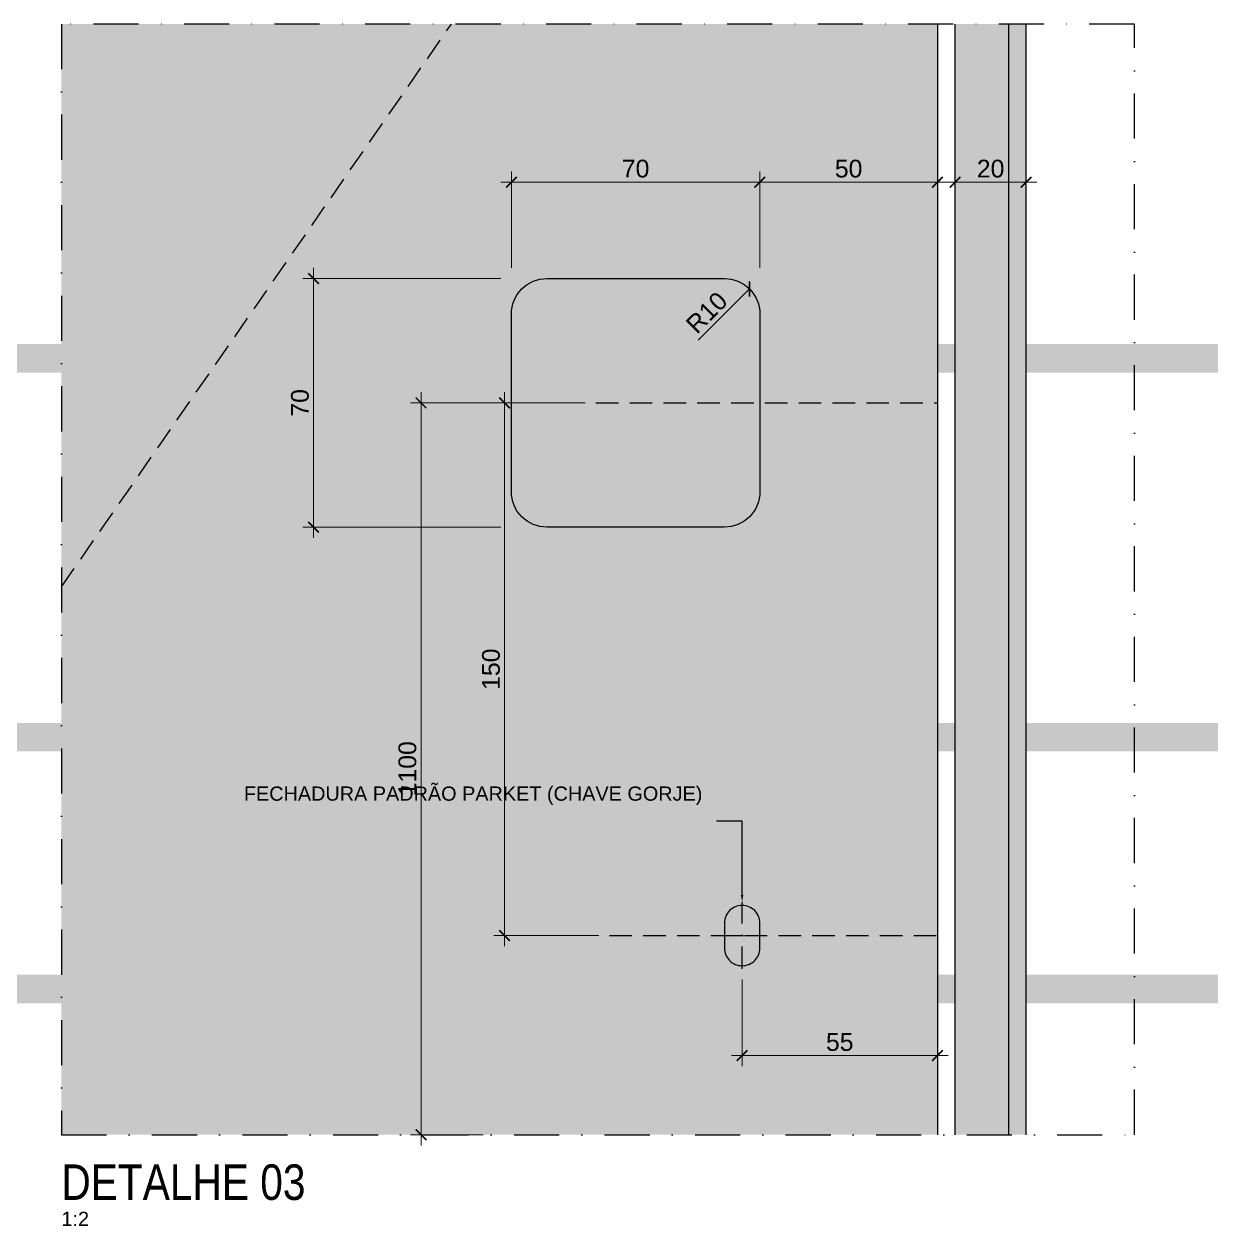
# Model space of a CAD drawing. Header units: millimetres. Extents: x -63251 to 507826, y 5339 to 217512.
# Drawn here: x 104518.6 to 104852.9, y 103623.2 to 103961.7 of the extents above; entities that cross this region are included whole.
import ezdxf
from ezdxf import colors
from ezdxf.entities.mleader import LeaderData, LeaderLine
from ezdxf.math import Vec2, Vec3

# ---------------------------------------------------------------- set-up
doc = ezdxf.new("R2010")
doc.units = ezdxf.units.MM
doc.header["$PDMODE"] = 3
doc.linetypes.add('TRAÇO 1-1', pattern=[9.525, 6.35, -3.175])
doc.linetypes.add('TRAÇO E PONTO 1-1', pattern=[25.4, 12.7, -6.35, 0, -6.35])
doc.layers.add('ARQ-COTA', color=12, linetype='Continuous', lineweight=9)
for name, color, linetype in [('COTAS', 9, 'Continuous'), ('FERRAGEM', 3, 'Continuous'), ('HACHURA', 21, 'Continuous'), ('LAYOUT', 4, 'Continuous'), ('MARCENARIA', 4, 'Continuous'), ('MARCENARIA . M', 4, 'Continuous'), ('PAREDE', 94, 'Continuous'), ('PROJEÇÃO', 8, 'Continuous'), ('TEXTO', 105, 'Continuous'), ('TEXTO TRAÇO PONTO', 105, 'TRAÇO E PONTO 1-1')]:
    doc.layers.add(name, color=color, linetype=linetype)
doc.styles.add('1-1', font='arial.ttf', dxfattribs={"height": 0.2})
doc.styles.add('PADRÃO', font='arial.ttf')
doc.styles.add('TITULO', font='swissck.ttf')
doc.dimstyles.new('1-2', dxfattribs={"dimscale": 2, "dimtxt": 2.5, "dimasz": 1.5, "dimexe": 1.5, "dimexo": 1.5, "dimtad": 1, "dimtxsty": 'PADRÃO', "dimblk": 'ARCHTICK', "dimcen": 2.5, "dimdle": 1.5, "dimclrd": 9, "dimclre": 9, "dimclrt": 6, "dimadec": 0, "dimazin": 0, "dimtfac": 1, "dimtmove": 0, "dimatfit": 3, "dimfxl": 1.25, "dimlwd": -1, "dimlwe": -1, "dimarcsym": 0})

# ---------------------------------------------------------------- blocks, each defined once
blk = doc.blocks.new('_ArchTick')
at = {"color": 0, "linetype": 'ByBlock', "const_width": 0.15}
blk.add_lwpolyline([(-0.5, -0.5), (0.5, 0.5)], dxfattribs=at)
blk = doc.blocks.new('*D1032')
at = {"layer": 'ARQ-COTA', "color": 9, "transparency": 16777216}
for p, q in [((104655.83, 103893.01), (104655.83, 103920.14)), ((104725.83, 103893.01), (104725.83, 103920.14)), ((104652.83, 103917.14), (104728.83, 103917.14))]:
    blk.add_line(p, q, dxfattribs=at)
at = {"layer": 'Defpoints', "color": 0, "transparency": 16777216}
for p in [(104725.83, 103917.14), (104655.83, 103890.01), (104725.83, 103890.01)]:
    blk.add_point(p, dxfattribs=at)
at = {"layer": 'ARQ-COTA', "color": 9, "transparency": 16777216, "xscale": 3, "yscale": 3, "zscale": 3, "rotation": 180}
blk.add_blockref('_ArchTick', (104655.83, 103917.14), dxfattribs=at)
at = {"layer": 'ARQ-COTA', "color": 9, "transparency": 16777216, "xscale": 3, "yscale": 3, "zscale": 3}
blk.add_blockref('_ArchTick', (104725.83, 103917.14), dxfattribs=at)
at = {"layer": 'ARQ-COTA', "color": 6, "transparency": 16777216, "insert": (104690.83, 103920.94), "char_height": 5, "attachment_point": 5, "style": 'PADRÃO'}
blk.add_mtext('70', dxfattribs=at)
blk = doc.blocks.new('*D1033')
at = {"layer": 'ARQ-COTA', "color": 9, "transparency": 16777216}
for p, q in [((104600.1, 103893.01), (104600.1, 103817.01)), ((104652.83, 103890.01), (104597.1, 103890.01)), ((104652.83, 103820.01), (104597.1, 103820.01))]:
    blk.add_line(p, q, dxfattribs=at)
at = {"layer": 'Defpoints', "color": 0, "transparency": 16777216}
for p in [(104655.83, 103890.01), (104600.1, 103820.01), (104655.83, 103820.01)]:
    blk.add_point(p, dxfattribs=at)
at = {"layer": 'ARQ-COTA', "color": 9, "transparency": 16777216, "xscale": 3, "yscale": 3, "zscale": 3}
for p, rotation in [((104600.1, 103890.01), 90), ((104600.1, 103820.01), 270)]:
    blk.add_blockref('_ArchTick', p, dxfattribs=dict(at, rotation=rotation))
at = {"layer": 'ARQ-COTA', "color": 6, "transparency": 16777216, "insert": (104596.3, 103855.01), "char_height": 5, "attachment_point": 5, "rotation": 90, "style": 'PADRÃO'}
blk.add_mtext('70', dxfattribs=at)
blk = doc.blocks.new('*D1034')
at = {"layer": 'ARQ-COTA', "color": 9, "transparency": 16777216}
for p, q in [((104725.83, 103893.01), (104725.83, 103920.14)), ((104775.83, 103891.04), (104775.83, 103920.14)), ((104722.83, 103917.14), (104778.83, 103917.14))]:
    blk.add_line(p, q, dxfattribs=at)
at = {"layer": 'Defpoints', "color": 0, "transparency": 16777216}
for p in [(104775.83, 103917.14), (104725.83, 103890.01), (104775.83, 103888.04)]:
    blk.add_point(p, dxfattribs=at)
at = {"layer": 'ARQ-COTA', "color": 9, "transparency": 16777216, "xscale": 3, "yscale": 3, "zscale": 3, "rotation": 180}
blk.add_blockref('_ArchTick', (104725.83, 103917.14), dxfattribs=at)
at = {"layer": 'ARQ-COTA', "color": 9, "transparency": 16777216, "xscale": 3, "yscale": 3, "zscale": 3}
blk.add_blockref('_ArchTick', (104775.83, 103917.14), dxfattribs=at)
at = {"layer": 'ARQ-COTA', "color": 6, "transparency": 16777216, "insert": (104750.83, 103920.94), "char_height": 5, "attachment_point": 5, "style": 'PADRÃO'}
blk.add_mtext('50', dxfattribs=at)
blk = doc.blocks.new('*D1035')
at = {"layer": 'ARQ-COTA', "color": 9, "transparency": 16777216}
blk.add_line((104708.46, 103872.63), (104722.9, 103887.08), dxfattribs=at)
at = {"layer": 'Defpoints', "color": 0, "transparency": 16777216}
for p in [(104722.9, 103887.08), (104715.83, 103880.01)]:
    blk.add_point(p, dxfattribs=at)
at = {"layer": 'ARQ-COTA', "color": 9, "transparency": 16777216, "xscale": 3, "yscale": 3, "zscale": 3, "rotation": 44.99999999899777}
blk.add_blockref('_ArchTick', (104722.9, 103887.08), dxfattribs=at)
at = {"layer": 'ARQ-COTA', "color": 6, "transparency": 16777216, "insert": (104710.87, 103880.43), "char_height": 5, "attachment_point": 5, "rotation": 45, "style": 'PADRÃO'}
blk.add_mtext('R10', dxfattribs=at)
blk = doc.blocks.new('*D1036')
at = {"layer": 'ARQ-COTA', "color": 9, "transparency": 16777216}
for p, q in [((104780.83, 103891.04), (104780.83, 103920.14)), ((104800.83, 103896.71), (104800.83, 103920.14)), ((104777.83, 103917.14), (104803.83, 103917.14))]:
    blk.add_line(p, q, dxfattribs=at)
at = {"layer": 'Defpoints', "color": 0, "transparency": 16777216}
for p in [(104800.83, 103917.14), (104800.83, 103893.71), (104780.83, 103888.04)]:
    blk.add_point(p, dxfattribs=at)
at = {"layer": 'ARQ-COTA', "color": 9, "transparency": 16777216, "xscale": 3, "yscale": 3, "zscale": 3, "rotation": 180}
blk.add_blockref('_ArchTick', (104780.83, 103917.14), dxfattribs=at)
at = {"layer": 'ARQ-COTA', "color": 9, "transparency": 16777216, "xscale": 3, "yscale": 3, "zscale": 3}
blk.add_blockref('_ArchTick', (104800.83, 103917.14), dxfattribs=at)
at = {"layer": 'ARQ-COTA', "color": 6, "transparency": 16777216, "insert": (104790.83, 103920.94), "char_height": 5, "attachment_point": 5, "style": 'PADRÃO'}
blk.add_mtext('20', dxfattribs=at)
blk = doc.blocks.new('*D1037')
at = {"layer": 'ARQ-COTA', "color": 9, "transparency": 16777216}
for p, q in [((104720.83, 103692.6), (104720.83, 103668.21)), ((104775.83, 103673.6), (104775.83, 103668.21)), ((104717.83, 103671.21), (104778.83, 103671.21))]:
    blk.add_line(p, q, dxfattribs=at)
at = {"layer": 'Defpoints', "color": 0, "transparency": 16777216}
for p in [(104720.83, 103695.6), (104775.83, 103676.6), (104775.83, 103671.21)]:
    blk.add_point(p, dxfattribs=at)
at = {"layer": 'ARQ-COTA', "color": 9, "transparency": 16777216, "xscale": 3, "yscale": 3, "zscale": 3, "rotation": 180}
blk.add_blockref('_ArchTick', (104720.83, 103671.21), dxfattribs=at)
at = {"layer": 'ARQ-COTA', "color": 9, "transparency": 16777216, "xscale": 3, "yscale": 3, "zscale": 3}
blk.add_blockref('_ArchTick', (104775.83, 103671.21), dxfattribs=at)
at = {"layer": 'ARQ-COTA', "color": 6, "transparency": 16777216, "insert": (104748.33, 103675.01), "char_height": 5, "attachment_point": 5, "style": 'PADRÃO'}
blk.add_mtext('55', dxfattribs=at)
blk = doc.blocks.new('*D1038')
at = {"layer": 'ARQ-COTA', "color": 9, "transparency": 16777216}
for p, q in [((104653.91, 103702.01), (104653.91, 103858.01)), ((104676.64, 103855.01), (104650.91, 103855.01)), ((104680.44, 103705.01), (104650.91, 103705.01))]:
    blk.add_line(p, q, dxfattribs=at)
at = {"layer": 'Defpoints', "color": 0, "transparency": 16777216}
for p in [(104653.91, 103855.01), (104679.64, 103855.01), (104683.44, 103705.01)]:
    blk.add_point(p, dxfattribs=at)
at = {"layer": 'ARQ-COTA', "color": 9, "transparency": 16777216, "xscale": 3, "yscale": 3, "zscale": 3}
for p, rotation in [((104653.91, 103855.01), 90), ((104653.91, 103705.01), 270)]:
    blk.add_blockref('_ArchTick', p, dxfattribs=dict(at, rotation=rotation))
at = {"layer": 'ARQ-COTA', "color": 6, "transparency": 16777216, "insert": (104650.11, 103780.01), "char_height": 5, "attachment_point": 5, "rotation": 90, "style": 'PADRÃO'}
blk.add_mtext('150', dxfattribs=at)
blk = doc.blocks.new('*D1039')
at = {"layer": 'ARQ-COTA', "color": 9, "transparency": 16777216}
for p, q in [((104630.38, 103858.01), (104630.38, 103645.94)), ((104676.64, 103855.01), (104627.38, 103855.01)), ((104647.9, 103648.94), (104627.38, 103648.94))]:
    blk.add_line(p, q, dxfattribs=at)
at = {"layer": 'Defpoints', "color": 0, "transparency": 16777216}
for p in [(104679.64, 103855.01), (104630.38, 103648.94), (104650.9, 103648.94)]:
    blk.add_point(p, dxfattribs=at)
at = {"layer": 'ARQ-COTA', "color": 9, "transparency": 16777216, "xscale": 3, "yscale": 3, "zscale": 3}
for p, rotation in [((104630.38, 103855.01), 90), ((104630.38, 103648.94), 270)]:
    blk.add_blockref('_ArchTick', p, dxfattribs=dict(at, rotation=rotation))
at = {"layer": 'ARQ-COTA', "color": 6, "transparency": 16777216, "insert": (104626.57, 103751.97), "char_height": 5, "attachment_point": 5, "rotation": 90, "style": 'PADRÃO'}
blk.add_mtext('1100', dxfattribs=at)

msp = doc.modelspace()

# ---------------------------------------------------------------- texts
at = {"layer": 'TEXTO', "color": 1, "insert": (104529.095, 103630.437), "char_height": 10, "width": 220.061, "attachment_point": 7, "style": 'TITULO'}
msp.add_mtext('DETALHE 03', dxfattribs=at)
at = {"layer": 'TEXTO', "insert": (104529.095, 103627.237), "char_height": 4, "width": 48, "attachment_point": 1, "style": 'PADRÃO'}
msp.add_mtext('1:2', dxfattribs=at)

# ---------------------------------------------------------------- dimensions: what is measured, and where the dimension line sits
at = {"layer": 'ARQ-COTA'}
for base, p1, p2, picture, middle in [((104725.832, 103917.136), (104655.832, 103890.01), (104725.832, 103890.01), '*D1032', (104690.832, 103920.939)), ((104775.832, 103917.136), (104725.832, 103890.01), (104775.832, 103888.036), '*D1034', (104750.832, 103920.939)), ((104800.832, 103917.136), (104780.832, 103888.036), (104800.832, 103893.715), '*D1036', (104790.832, 103920.939)), ((104775.832, 103671.213), (104720.832, 103695.601), (104775.832, 103676.601), '*D1037', (104748.332, 103675.005))]:
    dim = msp.add_linear_dim(base=base, p1=p1, p2=p2, dimstyle='1-2', dxfattribs=at)
    dim.commit()
    dim.dimension.update_dxf_attribs({"geometry": picture, "text_midpoint": middle})

# ---------------------------------------------------------------- leaders
at = {"layer": 'COTAS', "ltscale": 0.4}
ml = msp.add_multileader_mtext('Standard', dxfattribs=at)
ml.set_content('BIT 5x5mm', color=105, style='1-1')
ml.set_leader_properties(color=256, linetype='ByLayer', lineweight=-1)
ml.build(insert=Vec2(0, 0))
ml.multileader.update_dxf_attribs({"text_left_attachment_type": 2, "text_right_attachment_type": 2, "dogleg_length": 0.36, "arrow_head_size": 2, "scale": 20})
ctx = ml.context
ctx.base_point, ctx.scale, ctx.arrow_head_size, ctx.landing_gap_size, ctx.plane_origin = Vec3(103907.496, 103892.52), 20, 2, 4, Vec3(103838.52, 103914.309)
ctx.left_attachment, ctx.right_attachment = 2, 2
notes = []
notes.append((ctx, [(0, (1, 1, 0), (103897.437, 103892.52), (1, 0), 10.059, [(0, [(103897.452, 103874.477)], 0, [])])]))
ctx.mtext.insert, ctx.mtext.width, ctx.mtext.flow_direction = Vec3(103911.496, 103894.554), 80.51012, 5
ml = msp.add_multileader_mtext('Standard', dxfattribs=at)
ml.set_content('BIT 5x5mm', color=105, style='1-1')
ml.set_leader_properties(color=256, linetype='ByLayer', lineweight=-1)
ml.build(insert=Vec2(0, 0))
ml.multileader.update_dxf_attribs({"text_left_attachment_type": 2, "text_right_attachment_type": 2, "dogleg_length": 0.36, "arrow_head_size": 2, "scale": 20})
ctx = ml.context
ctx.base_point, ctx.scale, ctx.arrow_head_size, ctx.landing_gap_size, ctx.plane_origin = Vec3(104328.909, 103892.519), 20, 2, 4, Vec3(104433.68, 103914.308)
ctx.left_attachment, ctx.right_attachment = 2, 2
notes.append((ctx, [(0, (1, 1, 0), (104374.763, 103892.519), (-1, 0), 10.059, [(0, [(104374.748, 103874.477)], 0, [])])]))
ctx.mtext.insert, ctx.mtext.width, ctx.mtext.flow_direction = Vec3(104332.909, 103894.553), 80.51012, 5
ml = msp.add_multileader_mtext('Standard', dxfattribs=at)
ml.set_content('PUXADOR CAVA', color=105, style='1-1')
ml.set_leader_properties(color=256, linetype='ByLayer', lineweight=-1)
ml.build(insert=Vec2(0, 0))
ml.multileader.update_dxf_attribs({"text_left_attachment_type": 2, "text_right_attachment_type": 2, "dogleg_length": 0.36, "arrow_head_size": 2, "scale": 20})
ctx = ml.context
ctx.base_point, ctx.scale, ctx.arrow_head_size, ctx.landing_gap_size, ctx.plane_origin = Vec3(103945.521, 103794.397), 20, 2, 4, Vec3(104063.619, 103739.858)
ctx.left_attachment, ctx.right_attachment = 2, 2
notes.append((ctx, [(0, (1, 1, 0), (104004.702, 103794.397), (-1, 0), 7.2, [(0, [(104004.687, 103739.463)], 0, [])])]))
ctx.mtext.insert, ctx.mtext.width, ctx.mtext.flow_direction = Vec3(103949.521, 103796.466), 80.51012, 5
ml = msp.add_multileader_mtext('Standard', dxfattribs=at)
ml.set_content('PIVÔ LATERAL CIR-16 ECLISSE', color=105, style='1-1')
ml.set_leader_properties(color=256, linetype='ByLayer', lineweight=-1)
ml.build(insert=Vec2(0, 0))
ml.multileader.update_dxf_attribs({"text_left_attachment_type": 2, "text_right_attachment_type": 2, "dogleg_length": 0.36, "arrow_head_size": 2, "scale": 20})
ctx = ml.context
ctx.base_point, ctx.scale, ctx.arrow_head_size, ctx.landing_gap_size, ctx.plane_origin = Vec3(104207.905, 103787.792), 20, 2, 4, Vec3(104340.339, 103727.458)
ctx.left_attachment, ctx.right_attachment = 2, 2
notes.append((ctx, [(0, (1, 1, 0), (104281.422, 103787.792), (-1, 0), 7.2, [(0, [(104281.407, 103727.063)], 0, [])])]))
ctx.mtext.insert, ctx.mtext.width, ctx.mtext.flow_direction = Vec3(104211.905, 103793.698), 80.51012, 5
ml = msp.add_multileader_mtext('Standard', dxfattribs=at)
ml.set_content('Bit 5 x 5 mm ', color=105, style='1-1')
ml.set_leader_properties(color=256, linetype='ByLayer', lineweight=-1)
ml.build(insert=Vec2(0, 0))
ml.multileader.update_dxf_attribs({"text_left_attachment_type": 2, "text_right_attachment_type": 2, "dogleg_length": 0.36, "arrow_head_size": 2, "scale": 20})
ctx = ml.context
ctx.base_point, ctx.scale, ctx.arrow_head_size, ctx.landing_gap_size, ctx.plane_origin = Vec3(104381.773, 103662.456), 20, 2, 4, Vec3(104315.656, 103691.205)
ctx.left_attachment, ctx.right_attachment = 2, 2
notes.append((ctx, [(0, (1, 1, 0), (104374.573, 103662.456), (1, 0), 7.2, [(0, [(104374.588, 103691.6)], 0, [])])]))
ctx.mtext.insert, ctx.mtext.width, ctx.mtext.flow_direction = Vec3(104385.773, 103664.49), 80.51012, 5
ml = msp.add_multileader_mtext('Standard', dxfattribs=at)
ml.set_content('ACABAMENTO EM {\\fArial|b1|i0|c0|p34;LÂMINAS NATURAIS DE CARVALHO EUROPEU}', color=105, style='1-1')
ml.set_leader_properties(color=256, linetype='ByLayer', lineweight=-1)
ml.build(insert=Vec2(0, 0))
ml.multileader.update_dxf_attribs({"text_left_attachment_type": 2, "text_right_attachment_type": 2, "dogleg_length": 0.36, "arrow_head_size": 2, "scale": 20})
ctx = ml.context
ctx.base_point, ctx.scale, ctx.arrow_head_size, ctx.landing_gap_size, ctx.plane_origin = Vec3(103837.999, 103659.344), 20, 2, 4, Vec3(103893.997, 103689.083)
ctx.left_attachment, ctx.right_attachment = 2, 2
notes.append((ctx, [(1, (1, 1, 0), (103952.929, 103659.344), (-1, 0), 7.2, [(0, [(103952.929, 103689.478)], 0, [])])]))
ctx.mtext.insert, ctx.mtext.width, ctx.mtext.flow_direction = Vec3(103841.999, 103665.264), 104.28206, 5
for ctx, leaders in notes:
    for number, flags, end, landing, length, lines in leaders:
        leader = LeaderData()
        leader.index, (leader.has_last_leader_line, leader.has_dogleg_vector, leader.attachment_direction) = number, flags
        leader.last_leader_point, leader.dogleg_vector, leader.dogleg_length = Vec3(end), Vec3(landing), length
        for number, points, colour, breaks in lines:
            line = LeaderLine()
            line.index, line.vertices, line.color, line.breaks = number, Vec3.list(points), colors.encode_raw_color(colour), breaks
            leader.lines.append(line)
        ctx.leaders.append(leader)

# ---------------------------------------------------------------- next in the draw order: leaders
ml = msp.add_multileader_mtext('Standard', dxfattribs=at)
ml.set_content('{\\fArial|b1|i0|c0|p34;REFORÇO NO VÃO DA PORTA PARA INSTALAÇÃO DE CORTA LUZ}', color=105, style='1-1')
ml.set_leader_properties(color=256, linetype='ByLayer', lineweight=-1)
ml.build(insert=Vec2(0, 0))
ml.multileader.update_dxf_attribs({"text_left_attachment_type": 2, "text_right_attachment_type": 2, "dogleg_length": 0.36, "arrow_head_size": 2, "scale": 20})
ctx = ml.context
ctx.base_point, ctx.scale, ctx.arrow_head_size, ctx.landing_gap_size, ctx.plane_origin = Vec3(104970.816, 103862.726), 20, 2, 4, Vec3(105067.752, 103860.492)
ctx.left_attachment, ctx.right_attachment, ctx.text_align_type = 2, 2, 1
notes = []
notes.append((ctx, [(1, (1, 1, 0), (104963.616, 103862.726), (1, 0), 7.2, [(1, [(104963.616, 103786.927)], 0, [])])]))
ctx.mtext.insert, ctx.mtext.width, ctx.mtext.alignment, ctx.mtext.flow_direction = Vec3(105024.428, 103869.548), 101.4372, 2, 5
ctx.mtext.has_bg_fill, ctx.mtext.bg_color, ctx.mtext.bg_scale_factor, ctx.mtext.bg_transparency, ctx.mtext.use_window_bg_color = 1, -1023563609, 1.5, 0, 0
ml = msp.add_multileader_mtext('Standard', dxfattribs=at)
ml.set_content('{\\fArial|b1|i0|c0|p34;GAXETA COM COR CARVALHO EUROPEU}', color=105, style='1-1')
ml.set_leader_properties(color=256, linetype='ByLayer', lineweight=-1)
ml.build(insert=Vec2(0, 0))
ml.multileader.update_dxf_attribs({"text_left_attachment_type": 2, "text_right_attachment_type": 2, "dogleg_length": 0.36, "arrow_head_size": 2, "scale": 20})
ctx = ml.context
ctx.base_point, ctx.scale, ctx.arrow_head_size, ctx.landing_gap_size, ctx.plane_origin = Vec3(104370.544, 103754.101), 20, 2, 4, Vec3(104297.228, 103757.043)
ctx.left_attachment, ctx.right_attachment, ctx.text_align_type = 2, 2, 1
notes.append((ctx, [(0, (1, 1, 0), (104363.344, 103754.101), (1, 0), 7.2, [(0, [(104352.248, 103703.478)], 0, [])])]))
ctx.mtext.insert, ctx.mtext.width, ctx.mtext.alignment, ctx.mtext.flow_direction = Vec3(104397.117, 103762.904), 49.71295, 2, 5
ctx.mtext.has_bg_fill, ctx.mtext.bg_color, ctx.mtext.bg_scale_factor, ctx.mtext.bg_transparency, ctx.mtext.use_window_bg_color = 1, -1023563609, 1.5, 0, 0
for ctx, leaders in notes:
    for number, flags, end, landing, length, lines in leaders:
        leader = LeaderData()
        leader.index, (leader.has_last_leader_line, leader.has_dogleg_vector, leader.attachment_direction) = number, flags
        leader.last_leader_point, leader.dogleg_vector, leader.dogleg_length = Vec3(end), Vec3(landing), length
        for number, points, colour, breaks in lines:
            line = LeaderLine()
            line.index, line.vertices, line.color, line.breaks = number, Vec3.list(points), colors.encode_raw_color(colour), breaks
            leader.lines.append(line)
        ctx.leaders.append(leader)

# ---------------------------------------------------------------- next in the draw order: hatches: boundary and pattern name
at = {"layer": 'HACHURA', "true_color": 0xba9673}
h = msp.add_hatch(color=33, dxfattribs=at)
h.dxf.hatch_style = 1
h.paths.add_polyline_path([(104529.095, 103648.937), (104775.832, 103648.937), (104775.832, 103961.684), (104529.095, 103961.684)])
h = msp.add_hatch(color=33, dxfattribs=at)
h.dxf.hatch_style = 1
h.paths.add_polyline_path([(104780.832, 103648.937), (104800.832, 103648.937), (104800.832, 103961.684), (104780.832, 103961.684)])

# ---------------------------------------------------------------- next in the draw order: linework, layer by layer
at = {"layer": 'FERRAGEM'}
msp.add_lwpolyline([(104720.832, 103696.51), (104720.832, 103696.51, 0.4142136), (104725.832, 103701.51), (104725.832, 103708.51, 0.4142136), (104720.832, 103713.51), (104720.832, 103713.51, 0.4142136), (104715.832, 103708.51), (104715.832, 103701.51, 0.4142136)], format="xyb", close=True, dxfattribs=at)
at = {"layer": 'LAYOUT', "color": 10, "linetype": 'TRAÇO E PONTO 1-1', "ltscale": 0.5}
for p, q in [((104720.832, 103695.601), (104720.832, 103714.419)), ((104714.865, 103705.01), (104726.8, 103705.01))]:
    msp.add_line(p, q, dxfattribs=at)
at = {"layer": 'MARCENARIA'}
for points in [[(104780.832, 103648.937), (104780.832, 103961.684)], [(104795.832, 103961.684), (104795.832, 103648.937)]]:
    msp.add_lwpolyline(points, dxfattribs=at)
at = {"layer": 'MARCENARIA . M'}
msp.add_lwpolyline([(104775.832, 103961.684), (104775.832, 103648.937)], dxfattribs=at)
msp.add_lwpolyline([(104715.832, 103820.01), (104665.832, 103820.01, -0.4142136), (104655.832, 103830.01), (104655.832, 103880.01, -0.4142136), (104665.832, 103890.01), (104715.832, 103890.01, -0.4142136), (104725.832, 103880.01), (104725.832, 103830.01, -0.4142136)], format="xyb", close=True, dxfattribs=at)
at = {"layer": 'PAREDE'}
msp.add_line((104800.832, 103648.937), (104800.832, 103961.684), dxfattribs=at)
at = {"layer": 'PAREDE', "color": 10, "linetype": 'TRAÇO 1-1'}
for p, q in [((104679.637, 103855.01), (104775.832, 103855.01)), ((104683.442, 103705.01), (104775.832, 103705.01))]:
    msp.add_line(p, q, dxfattribs=at)
at = {"layer": 'PROJEÇÃO', "color": 21, "linetype": 'TRAÇO 1-1'}
msp.add_lwpolyline([(104529.095, 103803.174), (104638.924, 103961.684)], dxfattribs=at)
at = {"layer": 'TEXTO TRAÇO PONTO'}
msp.add_lwpolyline([(104831.323, 103648.937), (104831.323, 103961.684), (104529.095, 103961.684), (104529.095, 103648.937)], close=True, dxfattribs=at)

# ---------------------------------------------------------------- next in the draw order: dimensions: what is measured, and where the dimension line sits
at = {"layer": 'ARQ-COTA'}
dim = msp.add_linear_dim(base=(104600.104, 103820.01), p1=(104655.832, 103890.01), p2=(104655.832, 103820.01), angle=90, dimstyle='1-2', dxfattribs=at)
dim.commit()
dim.dimension.update_dxf_attribs({"geometry": '*D1033', "text_midpoint": (104596.301, 103855.01)})
dim = msp.add_radius_dim(center=(104715.832, 103880.01), mpoint=(104722.903, 103887.081), dimstyle='1-2', dxfattribs=at)
dim.commit()
dim.dimension.update_dxf_attribs({"geometry": '*D1035', "text_midpoint": (104713.559, 103877.736), "dimtype": 164})
for base, p1, p2, text, picture, middle in [((104630.377, 103648.937), (104679.637, 103855.01), (104650.904, 103648.937), '1100', '*D1039', (104626.574, 103751.973)), ((104653.909, 103855.01), (104683.442, 103705.01), (104679.637, 103855.01), '150', '*D1038', (104650.107, 103780.01))]:
    dim = msp.add_linear_dim(base=base, p1=p1, p2=p2, angle=90, text=text, dimstyle='1-2', dxfattribs=at)
    dim.commit()
    dim.dimension.update_dxf_attribs({"geometry": picture, "text_midpoint": middle})

# ---------------------------------------------------------------- next in the draw order: leaders
at = {"layer": 'COTAS', "ltscale": 0.4}
ml = msp.add_multileader_mtext('Standard', dxfattribs=at)
ml.set_content('\\pxt3;{\\C10;FECHADURA PADRÃO PARKET (CHAVE GORJE)}', color=105, style='1-1')
ml.set_leader_properties(color=256, linetype='ByLayer', lineweight=-1)
ml.build(insert=Vec2(0, 0))
ml.multileader.update_dxf_attribs({"text_left_attachment_type": 2, "text_right_attachment_type": 2, "dogleg_length": 0.36, "arrow_head_size": 2, "scale": 20})
ctx = ml.context
ctx.base_point, ctx.scale, ctx.arrow_head_size, ctx.landing_gap_size, ctx.plane_origin = Vec3(104646.418, 103737.224), 20, 2, 4, Vec3(104744.749, 103755.562)
ctx.left_attachment, ctx.right_attachment, ctx.text_align_type = 2, 2, 2
notes = []
notes.append((ctx, [(0, (1, 1, 0), (104720.832, 103737.224), (-1, 0), 7.2, [(0, [(104720.832, 103714.419)], 0, [])])]))
ctx.mtext.insert, ctx.mtext.width, ctx.mtext.alignment, ctx.mtext.flow_direction = Vec3(104709.632, 103746.986), 65.78421, 3, 5
for ctx, leaders in notes:
    for number, flags, end, landing, length, lines in leaders:
        leader = LeaderData()
        leader.index, (leader.has_last_leader_line, leader.has_dogleg_vector, leader.attachment_direction) = number, flags
        leader.last_leader_point, leader.dogleg_vector, leader.dogleg_length = Vec3(end), Vec3(landing), length
        for number, points, colour, breaks in lines:
            line = LeaderLine()
            line.index, line.vertices, line.color, line.breaks = number, Vec3.list(points), colors.encode_raw_color(colour), breaks
            leader.lines.append(line)
        ctx.leaders.append(leader)

# ---------------------------------------------------------------- next in the draw order: leaders
ml = msp.add_multileader_mtext('Standard', dxfattribs=at)
ml.set_content('{\\fArial|b1|i0|c0|p34;MODELO DE PERFIL PARA TRANSIÇÃO DE FORRO SOBMEDIDA (\\C10;SOB RESPONSABILIADE DA OBRA\\C105;)}', color=105, style='1-1')
ml.set_leader_properties(color=256, linetype='ByLayer', lineweight=-1)
ml.build(insert=Vec2(0, 0))
ml.multileader.update_dxf_attribs({"text_left_attachment_type": 2, "text_right_attachment_type": 2, "dogleg_length": 0.36, "arrow_head_size": 2, "scale": 20})
ctx = ml.context
ctx.base_point, ctx.scale, ctx.arrow_head_size, ctx.landing_gap_size, ctx.plane_origin = Vec3(104996.936, 103675.452), 20, 2, 4, Vec3(105146.918, 103746.105)
ctx.left_attachment, ctx.right_attachment, ctx.text_align_type = 2, 2, 1
notes = []
notes.append((ctx, [(0, (1, 1, 0), (105080.802, 103675.452), (-1, 0), 7.2, [(0, [(105113.321, 103738.278)], 0, [])])]))
ctx.mtext.insert, ctx.mtext.width, ctx.mtext.alignment, ctx.mtext.flow_direction = Vec3(105035.269, 103691.968), 68.57469, 2, 5
ctx.mtext.has_bg_fill, ctx.mtext.bg_color, ctx.mtext.bg_scale_factor, ctx.mtext.bg_transparency, ctx.mtext.use_window_bg_color = 1, -1023563609, 1.5, 0, 0
for ctx, leaders in notes:
    for number, flags, end, landing, length, lines in leaders:
        leader = LeaderData()
        leader.index, (leader.has_last_leader_line, leader.has_dogleg_vector, leader.attachment_direction) = number, flags
        leader.last_leader_point, leader.dogleg_vector, leader.dogleg_length = Vec3(end), Vec3(landing), length
        for number, points, colour, breaks in lines:
            line = LeaderLine()
            line.index, line.vertices, line.color, line.breaks = number, Vec3.list(points), colors.encode_raw_color(colour), breaks
            leader.lines.append(line)
        ctx.leaders.append(leader)

doc.saveas('drawing.dxf')
